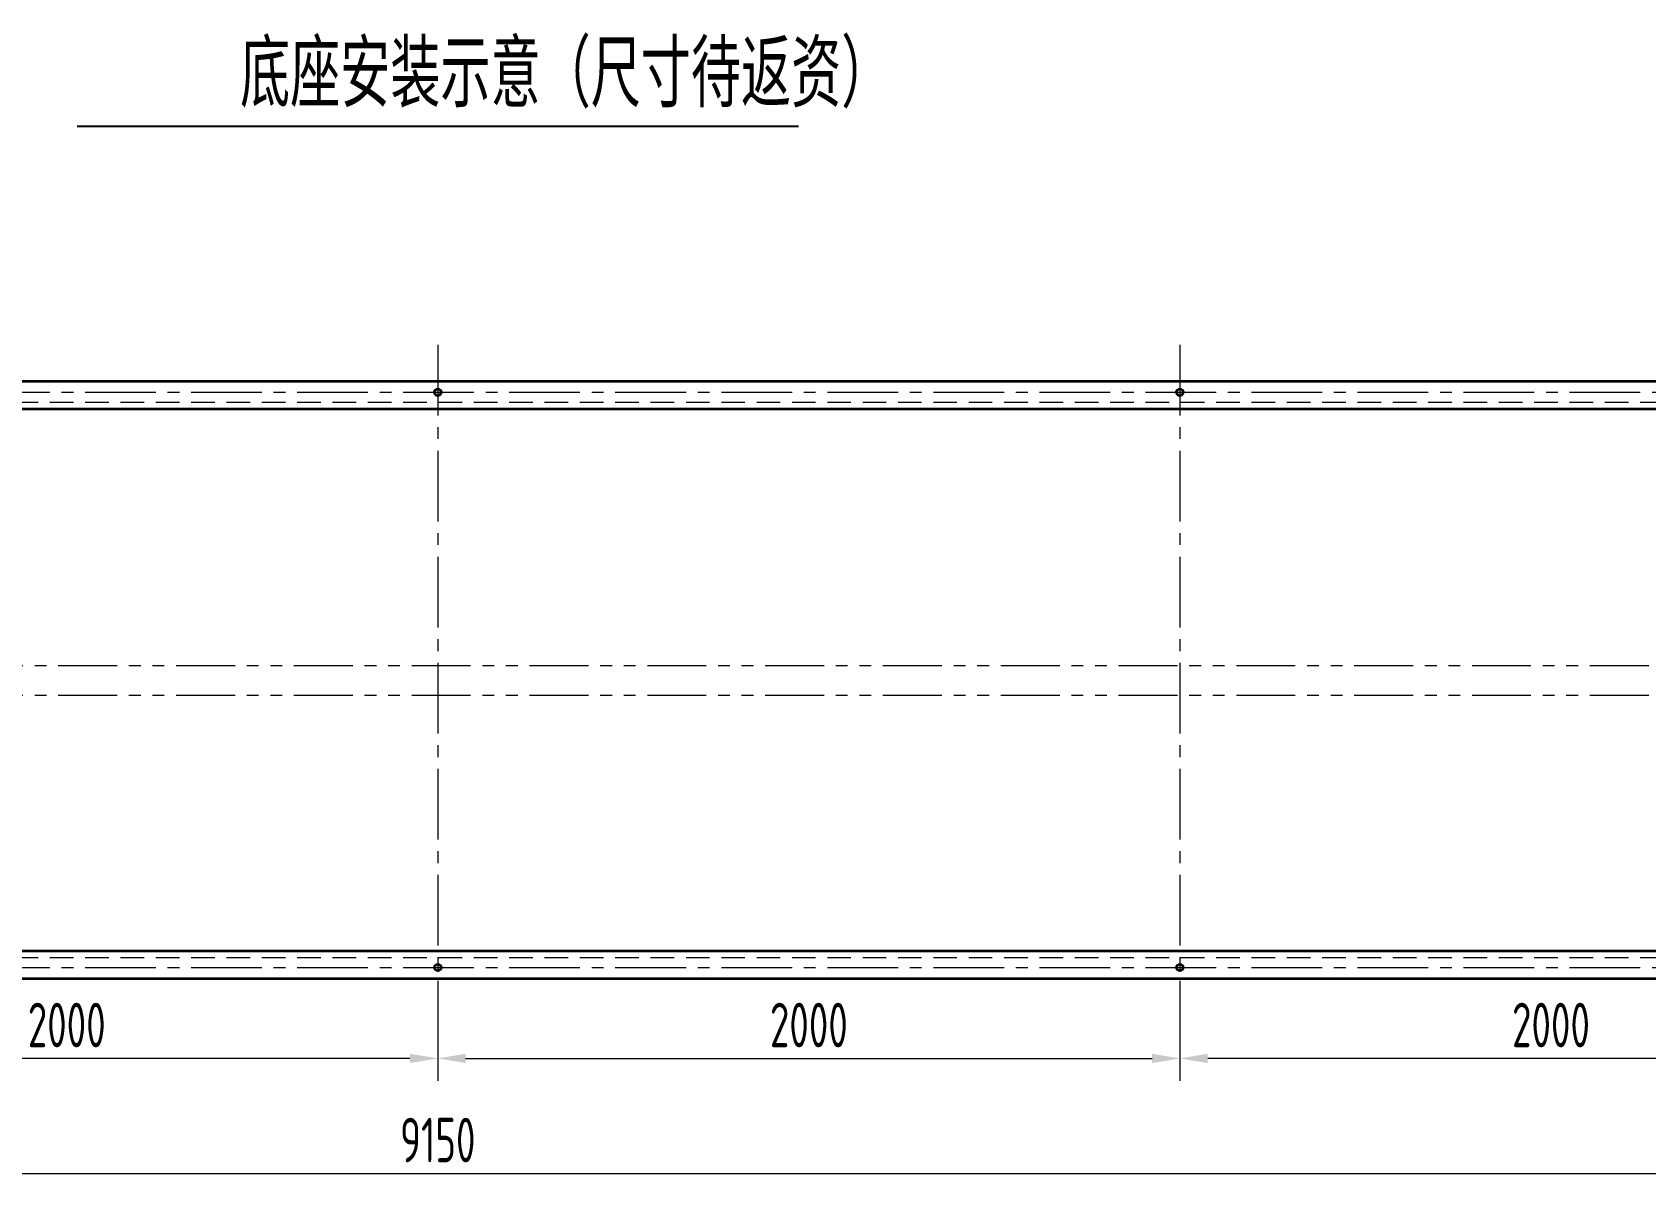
# Model space of a CAD drawing. Header units: millimetres. Extents: x 612290 to 637520, y -99766 to -71780.
# Drawn here: x 630084 to 634432, y -95633 to -92497 of the extents above; entities that cross this region are included whole.
import ezdxf

# ---------------------------------------------------------------- set-up
doc = ezdxf.new("R2010")
doc.units = ezdxf.units.MM
for name, pattern in [('CENTER2', [28.575, 19.05, -3.175, 3.175, -3.175]), ('DASHED2', [9.525, 6.35, -3.175]), ('PHANTOM2', [31.75, 15.875, -3.175, 3.175, -3.175, 3.175, -3.175])]:
    doc.linetypes.add(name, pattern=pattern)
for name, color, linetype, lineweight in [('1粗实线', 7, 'Continuous', 35), ('2细实线', 3, 'Continuous', 13), ('3中心线', 1, 'CENTER2', 13), ('4虚线', 4, 'DASHED2', 13), ('5双点划线', 2, 'PHANTOM2', 13), ('7文本', 2, 'Continuous', 13)]:
    doc.layers.add(name, color=color, linetype=linetype, lineweight=lineweight)
doc.layers.add('DIM', color=3, linetype='Continuous')
doc.styles.add('lanpec', font='bpec_e.shx', dxfattribs={"width": 0.75, "bigfont": 'hztxt.shx'})
doc.styles.add('lanpec-dim', font='bpec_e.shx', dxfattribs={"width": 0.75, "bigfont": 'hztxt.shx'})
doc.dimstyles.new('lanpec$0', dxfattribs={"dimscale": 0, "dimtxt": 4, "dimasz": 2.5, "dimexe": 2, "dimexo": 0, "dimgap": 1, "dimtad": 1, "dimtxsty": 'lanpec-dim', "dimcen": 2.5, "dimclrd": 256, "dimclre": 256, "dimclrt": 256, "dimazin": 3, "dimtfac": 1, "dimtmove": 0, "dimatfit": 3, "dimlwd": -1, "dimlwe": -1, "dimarcsym": 0})

# ---------------------------------------------------------------- blocks, each defined once
blk = doc.blocks.new('*D1403')
at = {"layer": '2细实线', "transparency": 16777216}
for p, q in [((629176.8, -95172), (629176.8, -95322.6)), ((631176.8, -95172), (631176.8, -95322.6)), ((631101.8, -95262.6), (629251.8, -95262.6))]:
    blk.add_line(p, q, dxfattribs=at)
for points in [[(629251.8, -95250.1), (629251.8, -95275.1), (629176.8, -95262.6)], [(631101.8, -95250.1), (631101.8, -95275.1), (631176.8, -95262.6)]]:
    blk.add_solid(points, dxfattribs=at)
at = {"layer": 'Defpoints', "color": 0, "transparency": 16777216}
for p in [(629176.8, -95172), (631176.8, -95172), (629176.8, -95262.6)]:
    blk.add_point(p, dxfattribs=at)
at = {"layer": '2细实线', "transparency": 16777216, "insert": (630176.8, -95172.6), "char_height": 120, "attachment_point": 5, "style": 'lanpec-dim'}
blk.add_mtext('2000', dxfattribs=at)
blk = doc.blocks.new('*D1404')
at = {"layer": '2细实线', "transparency": 16777216}
for p, q in [((633176.8, -95172), (633176.8, -95322.6)), ((635176.8, -95172), (635176.8, -95322.6)), ((635101.8, -95262.6), (633251.8, -95262.6))]:
    blk.add_line(p, q, dxfattribs=at)
for points in [[(633251.8, -95250.1), (633251.8, -95275.1), (633176.8, -95262.6)], [(635101.8, -95250.1), (635101.8, -95275.1), (635176.8, -95262.6)]]:
    blk.add_solid(points, dxfattribs=at)
at = {"layer": 'Defpoints', "color": 0, "transparency": 16777216}
for p in [(633176.8, -95172), (635176.8, -95172), (633176.8, -95262.6)]:
    blk.add_point(p, dxfattribs=at)
at = {"layer": '2细实线', "transparency": 16777216, "insert": (634176.8, -95172.6), "char_height": 120, "attachment_point": 5, "style": 'lanpec-dim'}
blk.add_mtext('2000', dxfattribs=at)
blk = doc.blocks.new('*D1405')
at = {"layer": '2细实线', "transparency": 16777216}
for p, q in [((631176.8, -95172), (631176.8, -95322.6)), ((633176.8, -95172), (633176.8, -95322.6)), ((631251.8, -95262.6), (633101.8, -95262.6))]:
    blk.add_line(p, q, dxfattribs=at)
for points in [[(631251.8, -95250.1), (631251.8, -95275.1), (631176.8, -95262.6)], [(633101.8, -95250.1), (633101.8, -95275.1), (633176.8, -95262.6)]]:
    blk.add_solid(points, dxfattribs=at)
at = {"layer": 'Defpoints', "color": 0, "transparency": 16777216}
for p in [(631176.8, -95172), (633176.8, -95172), (633176.8, -95262.6)]:
    blk.add_point(p, dxfattribs=at)
at = {"layer": '2细实线', "transparency": 16777216, "insert": (632176.8, -95172.6), "char_height": 120, "attachment_point": 5, "style": 'lanpec-dim'}
blk.add_mtext('2000', dxfattribs=at)
blk = doc.blocks.new('*D1425')
at = {"layer": '2细实线', "transparency": 16777216}
for p, q in [((626511.8, -94868.8), (626511.8, -95632.6)), ((635841.8, -94868.8), (635841.8, -95632.6)), ((626586.8, -95572.6), (635766.8, -95572.6))]:
    blk.add_line(p, q, dxfattribs=at)
for points in [[(626586.8, -95560.1), (626586.8, -95585.1), (626511.8, -95572.6)], [(635766.8, -95560.1), (635766.8, -95585.1), (635841.8, -95572.6)]]:
    blk.add_solid(points, dxfattribs=at)
at = {"layer": 'Defpoints', "color": 0, "transparency": 16777216}
for p in [(626511.8, -94868.8), (635841.8, -94868.8), (635841.8, -95572.6)]:
    blk.add_point(p, dxfattribs=at)
at = {"layer": '2细实线', "transparency": 16777216, "insert": (631176.8, -95482.6), "char_height": 120, "attachment_point": 5, "style": 'lanpec-dim'}
blk.add_mtext('9150', dxfattribs=at)

msp = doc.modelspace()

# ---------------------------------------------------------------- linework, layer by layer
at = {"layer": '1粗实线'}
for p, q in [((626511.775, -93437.419), (635841.775, -93437.419)), ((626511.775, -93512.419), (635841.775, -93512.419)), ((626511.775, -94972.419), (635841.775, -94972.419)), ((626511.775, -95047.419), (635841.775, -95047.419))]:
    msp.add_line(p, q, dxfattribs=at)
for centre in [(631176.775, -93467.419), (633176.775, -93467.419), (631176.775, -95017.419), (633176.775, -95017.419)]:
    msp.add_circle(centre, 9, dxfattribs=at)
at = {"layer": '3中心线', "ltscale": 10}
for p, q in [((631176.775, -93339.154), (631176.775, -95171.95)), ((633176.775, -93339.154), (633176.775, -95171.95)), ((626511.775, -93467.419), (635841.775, -93467.419)), ((626511.775, -95017.419), (635841.775, -95017.419))]:
    msp.add_line(p, q, dxfattribs=at)
at = {"layer": '4虚线', "ltscale": 10}
for p, q in [((626511.775, -93493.919), (635841.775, -93493.919)), ((626511.775, -94990.919), (635841.775, -94990.919))]:
    msp.add_line(p, q, dxfattribs=at)
at = {"layer": '5双点划线', "ltscale": 10}
for p, q in [((626344.111, -94203.819), (635950.839, -94203.819)), ((626344.111, -94283.819), (635950.839, -94283.819))]:
    msp.add_line(p, q, dxfattribs=at)
at = {"layer": 'DIM'}
msp.add_line((630204.863, -92749.943), (632148.687, -92749.943), dxfattribs=at)

# ---------------------------------------------------------------- texts
at = {"layer": '7文本', "color": 4, "style": 'lanpec', "width": 0.75}
msp.add_text('底座安装示意（尺寸待返资）', height=180, dxfattribs=at).set_placement((630644.058, -92699.329))

# ---------------------------------------------------------------- dimensions: what is measured, and where the dimension line sits
at = {"layer": '2细实线'}
dim = msp.add_linear_dim(base=(635841.775, -95572.635), p1=(626511.775, -94868.771), p2=(635841.775, -94868.771), text='9150', dimstyle='lanpec$0', override={"dimscale": 30, "dimtoh": 1}, dxfattribs=at)
dim.commit()
dim.dimension.update_dxf_attribs({"geometry": '*D1425', "text_midpoint": (631176.775, -95482.635)})
for base, p1, p2, picture, middle in [((629176.775, -95262.587), (631176.775, -95171.95), (629176.775, -95171.95), '*D1403', (630176.775, -95172.587)), ((633176.775, -95262.587), (635176.775, -95171.95), (633176.775, -95171.95), '*D1404', (634176.775, -95172.587))]:
    dim = msp.add_linear_dim(base=base, p1=p1, p2=p2, angle=180, dimstyle='lanpec$0', override={"dimscale": 30, "dimtoh": 1}, dxfattribs=at)
    dim.commit()
    dim.dimension.update_dxf_attribs({"geometry": picture, "text_midpoint": middle})
dim = msp.add_linear_dim(base=(633176.775, -95262.587), p1=(631176.775, -95171.95), p2=(633176.775, -95171.95), dimstyle='lanpec$0', override={"dimscale": 30, "dimtoh": 1}, dxfattribs=at)
dim.commit()
dim.dimension.update_dxf_attribs({"geometry": '*D1405', "text_midpoint": (632176.775, -95172.587)})

doc.saveas('drawing.dxf')
